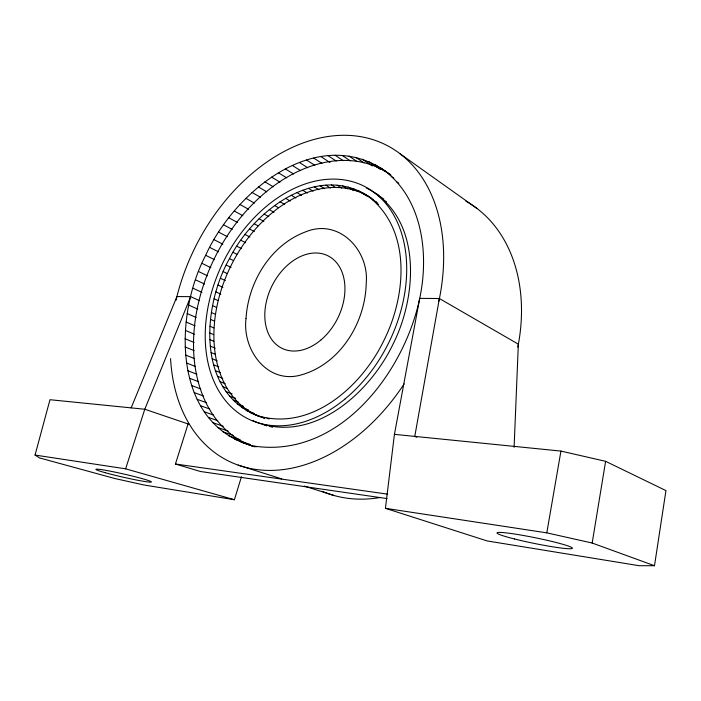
<?xml version="1.0" encoding="UTF-8"?>
<svg xmlns="http://www.w3.org/2000/svg" width="701" height="701" viewBox="0 0 701 701"><rect width="100%" height="100%" fill="white"/><g stroke="black" fill="none" stroke-linecap="round" stroke-linejoin="round"><path stroke-width="1.05" d="M260.229 416.736C196.175 393.997 201.809 307.424 229.481 258.59C253.727 210.195 318.841 160.301 371.661 198.506M256.452 446.826C172.341 427.487 173.068 317.194 205.682 255.304C234.265 191.951 317.264 122.92 386.339 171.78M514.105 447.352L518.337 344.182L439.378 298.521L419.715 298.372C404.065 372.976 339.091 458.41 254.375 446.125M394.435 434.348L560.94 451.085L605.611 461.319L665.95 490.595L654.489 565.716L639.128 565.707L487.072 540.918L385.427 508.321L394.435 434.348L419.715 298.372C429.415 252.868 422.221 196.21 380.958 168.117M654.489 565.716L592.17 543.03L605.611 461.319M592.17 543.03L546.798 532.848L560.94 451.085M439.378 298.521L414.773 436.39L416.797 437.222M241.459 476.706L234.406 499.725L143.959 484.978L114.789 478.511L39.528 457.928L35.05 455.063L49.981 399.719L144.792 409.244L189.165 424.307M387.092 498.586L200.32 471.475L175.434 464.009L188.087 423.939M35.05 455.063L125.619 468.829L144.792 409.244L190.681 296.654L199.566 300.676M131.157 407.877L176.941 296.558L190.681 296.654M256.128 415.22C310.929 432.841 362.689 385.708 384.516 339.196C406.361 294.823 411.68 229.297 368.025 196.166M175.434 464.009L387.539 494.144M252.798 420.626C311.13 446.16 369.926 393.34 393.366 343.472C417.577 294.841 422.317 216.67 366.246 187.903M385.427 508.321L546.798 532.848M125.619 468.829L234.406 499.725M238.165 465.113L281.714 478.897M304.33 486.091L334.386 495.598M241.03 442.077L254.822 446.844M228.824 435.82L240.119 439.676M234.774 439.212L250.161 444.443M223.207 431.93L233.477 435.452M217.941 427.557L228.202 431.097M213.025 422.721L223.286 426.287M208.477 417.445L217.704 420.688M204.324 411.776L213.533 415.045M200.556 405.721L209.757 409.025M269.473 426.155L272.514 427.268M263.69 424.788L266.739 425.893M197.183 399.316L206.374 402.663M251.046 413.047L257.136 415.299M261.42 416.946L264.496 418.085M194.221 392.586L203.395 395.969M246.209 410.444L254.332 413.45M266.915 418.217L268.965 418.979M237.306 404.021L243.405 406.3M241.626 407.43L248.732 410.076M191.662 385.559L200.819 388.985M233.275 400.236L238.349 402.137M229.534 396.091L235.615 398.387M226.09 391.605L232.171 393.918M189.524 378.26L198.663 381.73M222.962 386.803L227.01 388.354M187.798 370.724L196.911 374.246M220.149 381.703L225.205 383.666M217.669 376.332L222.716 378.312M186.492 362.978L195.579 366.544M215.514 370.706L220.561 372.704M185.59 355.048L194.659 358.667M213.7 364.853L218.738 366.868M212.219 358.789L217.249 360.831M185.108 346.96L194.159 350.631M211.08 352.55L215.093 354.198M185.038 338.741L194.063 342.465M210.282 346.145L215.286 348.222M185.379 330.416L194.37 334.202M209.818 339.599L213.814 341.282M186.115 322.022L195.08 325.869M209.695 332.94L213.682 334.649M209.914 326.193L213.893 327.919M187.246 313.584L196.184 317.483M210.458 319.376L214.427 321.119M188.779 305.119L197.682 309.08M211.334 312.506L215.295 314.276M212.534 305.618L216.486 307.415M192.968 288.225L201.923 292.352M214.059 298.731L217.993 300.545M215.89 291.861L220.797 294.157M195.623 279.857L204.543 284.045M218.029 285.035L222.927 287.357M198.628 271.559L207.522 275.808M220.464 278.279L225.345 280.628M201.993 263.366L210.852 267.686M223.198 271.602L227.089 273.504M205.682 255.304L214.515 259.685M226.204 265.031L231.058 267.44M229.481 258.59L233.354 260.544M209.704 247.4L218.502 251.843M233.021 252.299L236.885 254.27M214.042 239.672L222.813 244.176M236.815 246.174L241.626 248.662M218.686 232.145L227.422 236.71M240.846 240.233L245.639 242.756M223.61 224.837L232.215 229.411M245.096 234.502L249.88 237.052M228.806 217.774L237.385 222.419M249.565 228.999L254.332 231.575M254.235 223.742L258.038 225.827M234.274 210.992L242.818 215.689M259.09 218.747L263.83 221.376M239.979 204.49L248.496 209.249M264.111 214.033L268.834 216.688M245.911 198.304L254.402 203.115M269.289 209.617L274.003 212.298M252.053 192.451L260.518 197.323M274.608 205.507L278.367 207.68M280.05 201.739L284.737 204.473M258.397 186.948L266.827 191.881M285.596 198.313L290.275 201.073M264.908 181.831L273.32 186.816M291.23 195.246L295.901 198.024M271.585 177.099L279.962 182.137M296.935 192.565L301.588 195.36M302.692 190.26L307.336 193.082M278.393 172.788L286.744 177.879M308.475 188.359L313.11 191.198M285.316 168.906L293.649 174.05M314.267 186.869L318.894 189.726M320.05 185.8L324.668 188.674M292.343 165.48L300.641 170.667M325.807 185.169L330.408 188.052M331.503 184.968L335.174 187.281M299.432 162.518L307.704 167.749M337.128 185.213L341.711 188.122M342.649 185.905L347.232 188.823M306.574 160.038L314.828 165.313M348.055 187.053L353.541 190.558M358.413 190.707L366.623 195.973M376.7 203.386L378.54 204.561M353.322 188.657L357.887 191.575M363.32 193.213L366.965 195.553M372.485 199.557L376.174 201.923M313.733 158.067L321.969 163.377M375.526 193.161L379.162 195.526M380.249 196.709L383.876 199.075M384.7 200.714L386.514 201.888M320.9 156.603L330.022 162.544M328.042 155.666L336.226 161.046M335.131 155.263L343.297 160.669M342.141 155.412L350.29 160.844M349.037 156.113L357.168 161.572M355.81 157.383L363.924 162.851M362.408 159.215L372.31 165.918M391.99 176.862L393.796 178.089M368.822 161.616L380.512 169.546M397.011 182.05L398.816 183.276M386.628 172.209L391.105 175.259M375.017 164.586L384.893 171.298M399.885 153.659L476.882 208.39M465.92 201.213A162.001 123.157 -63.5 0 1 517.811 347.109M380.503 497.447A162.001 123.157 -63.5 0 1 322.039 491.252M175.995 300.352A176.564 124.839 -63.5 0 1 344.384 135.284A176.564 124.839 -63.5 0 1 438.87 301.167M404.162 383.876A176.564 124.839 -63.5 0 1 259.098 469.854A176.564 124.839 -63.5 0 1 170.571 358.57M252.562 446.108A152.949 108.813 -63.5 0 1 215.733 255.734A152.949 108.813 -63.5 0 1 390.273 174.453M264.838 418.287A122.964 87.362 -63.5 0 1 231.146 265.372A122.964 87.362 -63.5 0 1 373.414 199.732M376.358 202.046A122.964 87.362 -63.5 0 1 377.795 203.272M246.016 318.613C242.055 350.027 267.835 385.278 302.043 374.676C340.791 363.302 365.414 322.223 366.237 283.16C369.304 250.406 339.074 217.985 305.645 231.838C270.516 244.947 248.163 282.109 246.016 318.613M105.045 472.658A28.434 1.604 12.8 0 0 150.785 482.139A28.434 1.604 12.8 0 0 115.236 472.176A28.434 1.604 12.8 0 0 105.045 472.658M345.129 398.904A130 92.05 -63.5 0 0 366.702 187.57A130 92.05 -63.5 0 0 205.989 320.874A130 92.05 -63.5 0 0 345.129 398.904M514.49 538.973A38.485 2.883 11.5 0 0 572.393 548.305A38.485 2.883 11.5 0 0 517.242 534.442A38.485 2.883 11.5 0 0 514.49 538.973M321.146 339.792A51.655 36.627 -63.5 0 0 328.418 256.04A51.655 36.627 -63.5 0 0 265.022 310.201A51.655 36.627 -63.5 0 0 321.146 339.792"/></g></svg>
